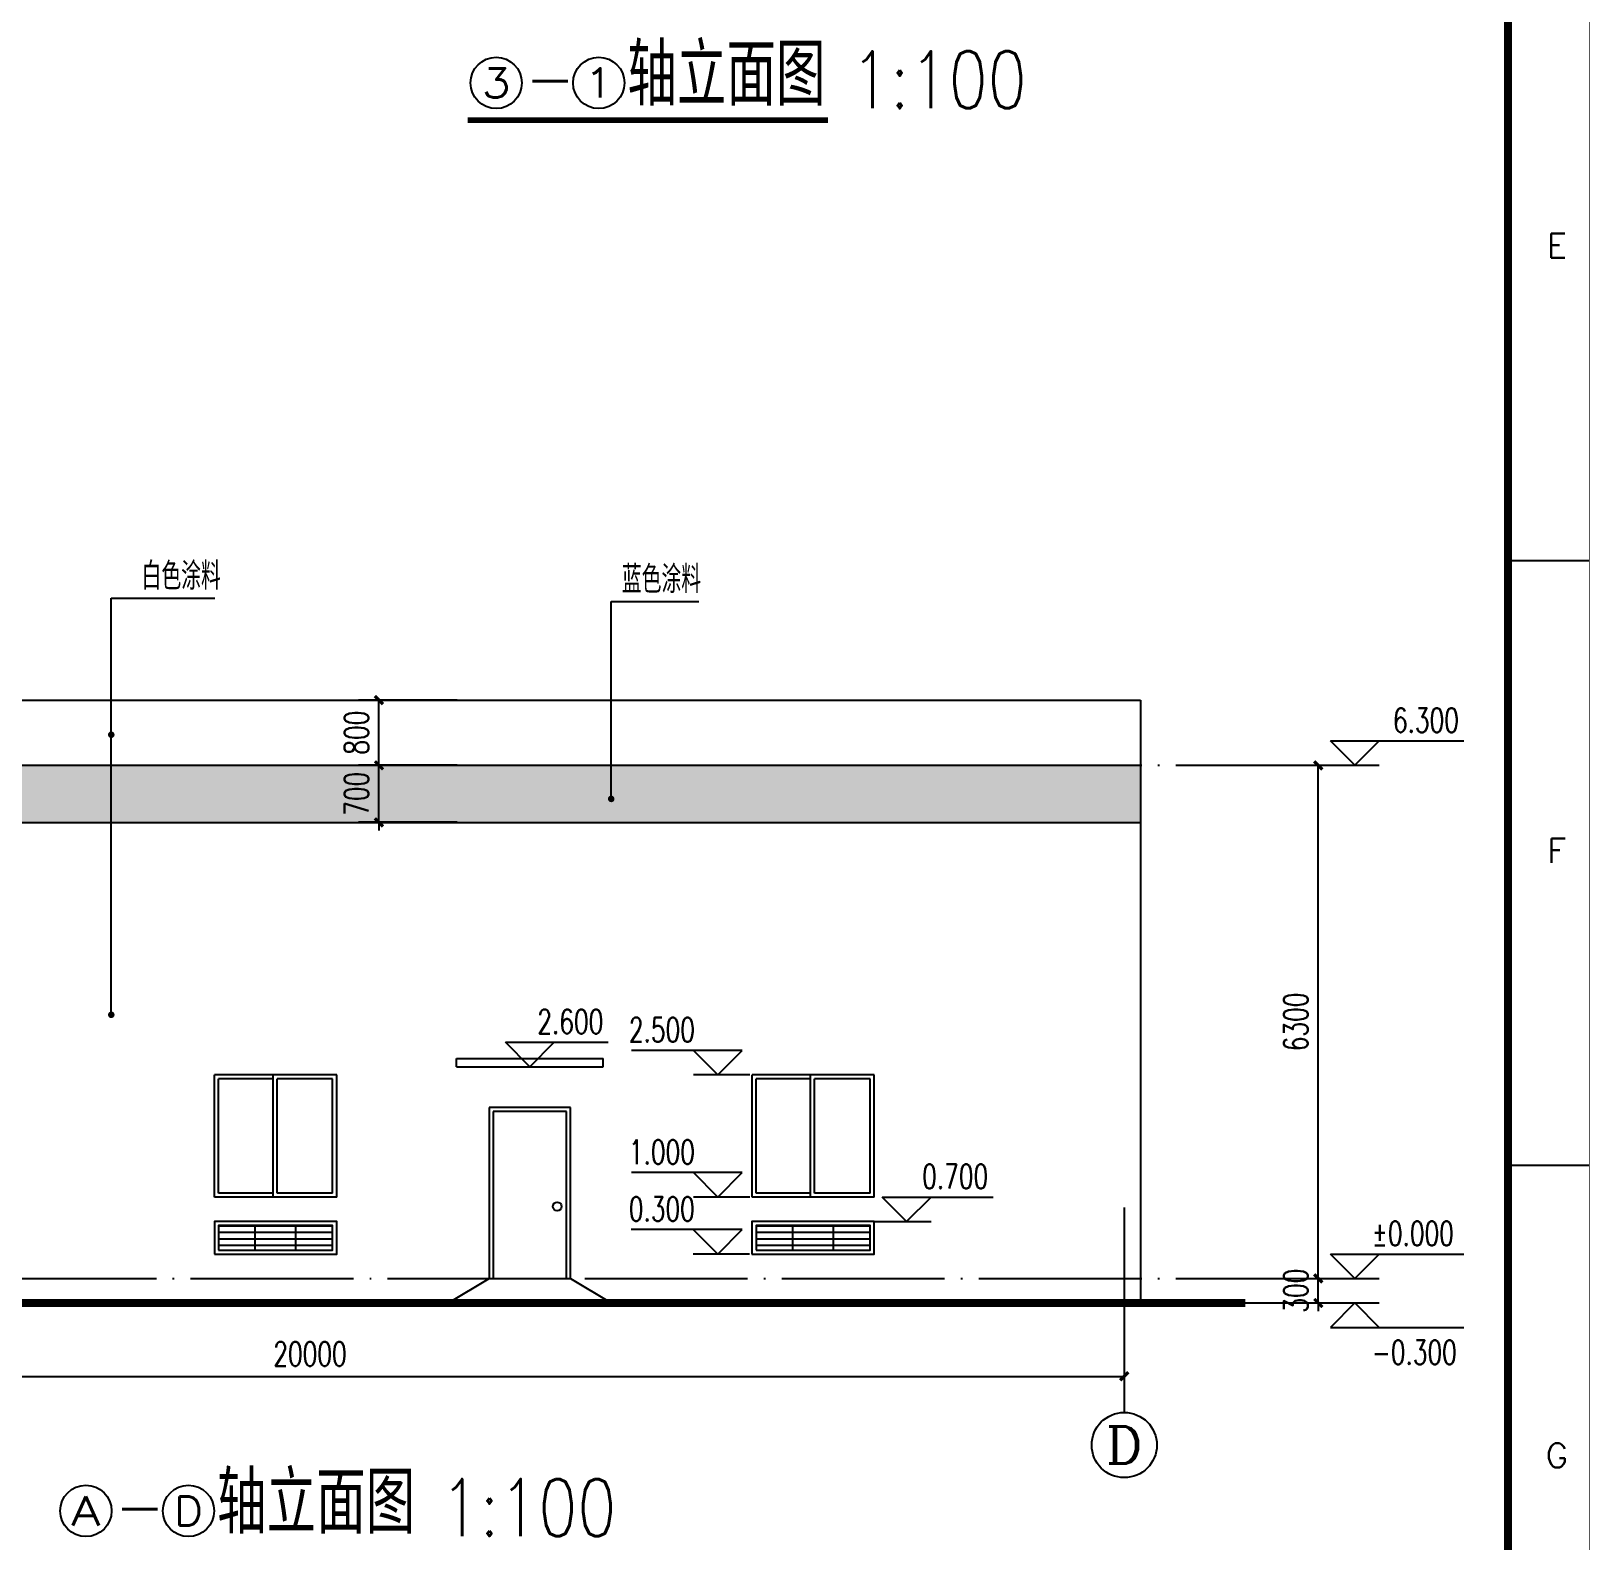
# Model space of a CAD drawing. Header units: millimetres. Extents: x 198973 to 319987, y 50799 to 202761.
# Drawn here: x 263962 to 283103, y 61063 to 79595 of the extents above; entities that cross this region are included whole.
import ezdxf
from ezdxf.enums import TextEntityAlignment as Align

# ---------------------------------------------------------------- set-up
doc = ezdxf.new("R2010")
doc.units = ezdxf.units.MM
doc.header["$LTSCALE"] = 1000
doc.linetypes.add('CENTER', pattern=[2, 1.25, -0.25, 0.25, -0.25])
doc.linetypes.add('DOTE', pattern=[2.42, 2, -0.2, 0.02, -0.2])
doc.layers.get('0').update_dxf_attribs({"color": 8})
doc.layers.get('DEFPOINTS').update_dxf_attribs({"color": 8})
for name, color, linetype in [('01', 8, 'Continuous'), ('3T_WOOD', 8, 'Continuous'), ('AXIS', 8, 'Continuous'), ('AXIS_TEXT', 8, 'Continuous'), ('DIM_ELEV', 8, 'Continuous'), ('DIM_LEAD', 8, 'Continuous'), ('DIM_SYMB', 8, 'Continuous'), ('DOTE', 8, 'CENTER'), ('PUB_DIM', 8, 'Continuous'), ('PUB_HATCH', 8, 'Continuous'), ('PUB_TEXT', 8, 'Continuous'), ('WALL', 8, 'Continuous'), ('WINDOW', 8, 'Continuous'), ('填充', 8, 'Continuous')]:
    doc.layers.add(name, color=color, linetype=linetype)
doc.styles.add('_HZTXT', font='txt.shx', dxfattribs={"width": 0.8, "bigfont": 'HZTXT.shx'})
doc.styles.add('_TCH_AXIS', font='COMPLEX', dxfattribs={"bigfont": 'GBCBIG'})
doc.styles.add('_TCH_DIM', font='SIMPLEX', dxfattribs={"bigfont": 'GBCBIG'})
doc.styles.add('_TCH_DIM_T3', font='SIMPLEX', dxfattribs={"width": 0.705882, "bigfont": 'GBCBIG'})
doc.styles.add('gedi', font='geditxt.shx', dxfattribs={"width": 0.8, "bigfont": 'hz.shx'})
doc.styles.get("Standard").update_dxf_attribs({"font": 'txt', "bigfont": 'gbcbig.shx'})
doc.dimstyles.new('_TCH_ARCH&&100', dxfattribs={"dimtxt": 297.5, "dimasz": 100, "dimexe": 250, "dimexo": 300, "dimgap": 126.25, "dimtad": 1, "dimdec": 0, "dimzin": 0, "dimdsep": 46, "dimtxsty": '_TCH_DIM_T3', "dimblk": 'ARCHTICK', "dimcen": 0.09, "dimclrt": 7, "dimazin": 2, "dimtfac": 1, "dimtdec": 0, "dimtix": 1, "dimtmove": 2, "dimatfit": 3, "dimfxl": 0, "dimtolj": 1, "dimtzin": 0, "dimarcsym": 0})

# ---------------------------------------------------------------- blocks, each defined once
blk = doc.blocks.new('GEDI_WK_A1')
at = {"color": 3}
for p, q in [((831, 222.75), (841, 222.75)), ((831, 148.5), (841, 148.5))]:
    blk.add_line(p, q, dxfattribs=at)
for points, const_width in [([(0, 0), (841, 0), (841, 594), (0, 594)], 0.1), ([(25, 10), (831, 10), (831, 584), (25, 584)], 1)]:
    blk.add_lwpolyline(points, close=True, dxfattribs=dict(at, const_width=const_width))
for s, p in [('E', (837, 259.88)), ('F', (837, 185.62)), ('G', (837, 111.38))]:
    blk.add_text(s, height=3, dxfattribs=at).set_placement(p, align=Align.CENTER)
blk = doc.blocks.new('_ArchTick')
at = {"color": 0, "linetype": 'ByBlock', "const_width": 0.4}
blk.add_lwpolyline([(-0.5, -0.5), (0.5, 0.5)], dxfattribs=at)
blk = doc.blocks.new('*D36')
at = {"layer": 'DEFPOINTS', "color": 0, "transparency": 16777216}
for p in [(268233, 70583), (269495, 70583), (269495, 69883)]:
    blk.add_point(p, dxfattribs=at)
at = {"layer": 'PUB_DIM', "color": 0, "lineweight": -2, "transparency": 16777216}
for p, q in [((268233, 70583), (268233, 70683)), ((269195, 70583), (267983, 70583)), ((268233, 69883), (268233, 70583)), ((269195, 69883), (267983, 69883)), ((268233, 69883), (268233, 69783))]:
    blk.add_line(p, q, dxfattribs=at)
at = {"layer": 'PUB_DIM', "color": 0, "lineweight": -2, "transparency": 16777216, "xscale": 100, "yscale": 100, "zscale": 100}
for p, rotation in [((268233, 70583), 270), ((268233, 69883), 90)]:
    blk.add_blockref('_ArchTick', p, dxfattribs=dict(at, rotation=rotation))
at = {"layer": 'PUB_DIM', "color": 7, "transparency": 16777216, "insert": (267958, 70233), "char_height": 297.5, "attachment_point": 5, "rotation": 90, "style": '_TCH_DIM_T3'}
blk.add_mtext('\\A1;700', dxfattribs=at)
blk = doc.blocks.new('*D37')
at = {"layer": 'DEFPOINTS', "color": 0, "transparency": 16777216}
for p in [(268233, 71383), (269495, 71383), (269495, 70583)]:
    blk.add_point(p, dxfattribs=at)
at = {"layer": 'PUB_DIM', "color": 0, "lineweight": -2, "transparency": 16777216}
for p, q in [((269195, 71383), (267983, 71383)), ((268233, 70583), (268233, 71383)), ((269195, 70583), (267983, 70583))]:
    blk.add_line(p, q, dxfattribs=at)
at = {"layer": 'PUB_DIM', "color": 0, "lineweight": -2, "transparency": 16777216, "xscale": 100, "yscale": 100, "zscale": 100}
for p, rotation in [((268233, 71383), 90), ((268233, 70583), 270)]:
    blk.add_blockref('_ArchTick', p, dxfattribs=dict(at, rotation=rotation))
at = {"layer": 'PUB_DIM', "color": 7, "transparency": 16777216, "insert": (267958, 70983), "char_height": 297.5, "attachment_point": 5, "rotation": 90, "style": '_TCH_DIM_T3'}
blk.add_mtext('\\A1;800', dxfattribs=at)
blk = doc.blocks.new('*D73')
at = {"layer": 'AXIS', "color": 0, "lineweight": -2, "transparency": 16777216}
for p, q in [((257386, 64597), (257386, 62832)), ((277386, 64597), (277386, 62832)), ((257386, 63082), (277386, 63082))]:
    blk.add_line(p, q, dxfattribs=at)
at = {"layer": 'DEFPOINTS', "color": 0, "transparency": 16777216}
for p in [(257386, 64897), (277386, 64897), (277386, 63082)]:
    blk.add_point(p, dxfattribs=at)
at = {"layer": 'AXIS', "color": 0, "lineweight": -2, "transparency": 16777216, "xscale": 100, "yscale": 100, "zscale": 100, "rotation": 180}
blk.add_blockref('_ArchTick', (257386, 63082), dxfattribs=at)
at = {"layer": 'AXIS', "color": 0, "lineweight": -2, "transparency": 16777216, "xscale": 100, "yscale": 100, "zscale": 100}
blk.add_blockref('_ArchTick', (277386, 63082), dxfattribs=at)
at = {"layer": 'AXIS', "color": 7, "transparency": 16777216, "insert": (267386, 63357), "char_height": 297.5, "attachment_point": 5, "style": '_TCH_DIM_T3'}
blk.add_mtext('\\A1;20000', dxfattribs=at)
blk = doc.blocks.new('*D74')
at = {"layer": 'DEFPOINTS', "color": 0, "transparency": 16777216}
for p in [(278357, 64283), (279768, 64283), (278357, 63983)]:
    blk.add_point(p, dxfattribs=at)
at = {"layer": 'PUB_DIM', "color": 0, "lineweight": -2, "transparency": 16777216}
for p, q in [((279768, 64283), (279768, 64383)), ((278657, 64283), (280018, 64283)), ((279768, 63983), (279768, 64283)), ((278657, 63983), (280018, 63983)), ((279768, 63983), (279768, 63883))]:
    blk.add_line(p, q, dxfattribs=at)
at = {"layer": 'PUB_DIM', "color": 0, "lineweight": -2, "transparency": 16777216, "xscale": 100, "yscale": 100, "zscale": 100}
for p, rotation in [((279768, 64283), 270), ((279768, 63983), 90)]:
    blk.add_blockref('_ArchTick', p, dxfattribs=dict(at, rotation=rotation))
at = {"layer": 'PUB_DIM', "color": 7, "transparency": 16777216, "insert": (279493, 64133), "char_height": 297.5, "attachment_point": 5, "rotation": 90, "style": '_TCH_DIM_T3'}
blk.add_mtext('\\A1;300', dxfattribs=at)
blk = doc.blocks.new('*D75')
at = {"layer": 'DEFPOINTS', "color": 0, "transparency": 16777216}
for p in [(278357, 70583), (279768, 70583), (278357, 64283)]:
    blk.add_point(p, dxfattribs=at)
at = {"layer": 'PUB_DIM', "color": 0, "lineweight": -2, "transparency": 16777216}
for p, q in [((278657, 70583), (280018, 70583)), ((279768, 64283), (279768, 70583)), ((278657, 64283), (280018, 64283))]:
    blk.add_line(p, q, dxfattribs=at)
at = {"layer": 'PUB_DIM', "color": 0, "lineweight": -2, "transparency": 16777216, "xscale": 100, "yscale": 100, "zscale": 100}
for p, rotation in [((279768, 70583), 90), ((279768, 64283), 270)]:
    blk.add_blockref('_ArchTick', p, dxfattribs=dict(at, rotation=rotation))
at = {"layer": 'PUB_DIM', "color": 7, "transparency": 16777216, "insert": (279493, 67433), "char_height": 297.5, "attachment_point": 5, "rotation": 90, "style": '_TCH_DIM_T3'}
blk.add_mtext('\\A1;6300', dxfattribs=at)

msp = doc.modelspace()

# ---------------------------------------------------------------- hatches: boundary and pattern name
at = {"layer": 'PUB_HATCH'}
h = msp.add_hatch(dxfattribs=at)
h.set_pattern_fill('ANSI31', color=256, scale=50, angle=135, style=0)
h.set_pattern_definition([(180, (-658192.13, 190898.075), (-1e-14, -79.375), [])])
h.paths.add_polyline_path([(267664.2, 64932.6), (266264.2, 64932.6), (266264.2, 64632.6), (267664.2, 64632.6)])
h = msp.add_hatch(dxfattribs=at)
h.set_pattern_fill('ANSI31', color=256, scale=50, angle=135, style=0)
h.set_pattern_definition([(180, (-651592.13, 190898.075), (-1e-14, -79.375), [])])
h.paths.add_polyline_path([(274264.2, 64932.6), (272864.2, 64932.6), (272864.2, 64632.6), (274264.2, 64632.6)])
at = {"layer": '填充'}
h = msp.add_hatch(dxfattribs=at)
h.set_pattern_fill('松散材料', color=256, scale=30, style=0)
h.set_pattern_definition([(0, (20421.87, 2752.81), (28.125, 56.25), [0, -56.25])])
h.paths.add_polyline_path([(277586, 69882.6), (277586, 70582.6), (257186, 70582.6), (257186, 69882.6)])

# ---------------------------------------------------------------- linework, layer by layer
msp.add_line((269586, 64282.6), (270586, 64282.6))
at = {"layer": '01'}
for p, q in [((269186, 66982.6), (270986, 66982.6)), ((269186, 66882.6), (269186, 66982.6)), ((269186, 66882.6), (270986, 66882.6)), ((270986, 66882.6), (270986, 66982.6)), ((270586, 66382.6), (269586, 66382.6)), ((269586, 66382.6), (269586, 64282.6)), ((270536, 66332.6), (269636, 66332.6)), ((269636, 66332.6), (269636, 64282.6)), ((270536, 64282.6), (270536, 66332.6)), ((270586, 64282.6), (270586, 66382.6)), ((269086, 63982.6), (269586, 64282.6)), ((270586, 64282.6), (271086, 63982.6))]:
    msp.add_line(p, q, dxfattribs=at)
msp.add_circle((270422.8, 65168), 54, dxfattribs=at)
at = {"layer": '3T_WOOD'}
for p, q in [((257186, 70582.6), (277586, 70582.6)), ((257186, 69882.6), (277586, 69882.6))]:
    msp.add_line(p, q, dxfattribs=at)
at = {"layer": 'AXIS'}
msp.add_line((277386, 65153.9), (277386, 62638.8), dxfattribs=at)
msp.add_circle((277386, 62238.8), 400, dxfattribs=at)
at = {"layer": 'DIM_ELEV'}
for p, q in [((280217.3, 70582.6), (279917.3, 70882.6)), ((279917.3, 70882.6), (281555.2, 70882.6)), ((280217.3, 70582.6), (280517.3, 70882.6)), ((279517.3, 70582.6), (280517.3, 70582.6)), ((270086, 66882.6), (269786, 67182.6)), ((269786, 67182.6), (271047.9, 67182.6)), ((270086, 66882.6), (270386, 67182.6)), ((272694.5, 67082.6), (271332.6, 67082.6)), ((272394.5, 66782.6), (272094.5, 67082.6)), ((272394.5, 66782.6), (272694.5, 67082.6)), ((269694.5, 66882.6), (270386, 66882.6)), ((272786, 66782.6), (272094.5, 66782.6)), ((272694.5, 65582.6), (271332.6, 65582.6)), ((272394.5, 65282.6), (272094.5, 65582.6)), ((272394.5, 65282.6), (272694.5, 65582.6)), ((272786, 65282.6), (272094.5, 65282.6)), ((274712.4, 64982.6), (274412.4, 65282.6)), ((274412.4, 65282.6), (275774.3, 65282.6)), ((274712.4, 64982.6), (275012.4, 65282.6)), ((274320.9, 64982.6), (275012.4, 64982.6)), ((272693.5, 64882.6), (271331.6, 64882.6)), ((272393.5, 64582.6), (272093.5, 64882.6)), ((272393.5, 64582.6), (272693.5, 64882.6)), ((272785, 64582.6), (272093.5, 64582.6)), ((280217.3, 64282.6), (279917.3, 64582.6)), ((279917.3, 64582.6), (281555.2, 64582.6)), ((280217.3, 64282.6), (280517.3, 64582.6)), ((279517.3, 64282.6), (280517.3, 64282.6)), ((279517.3, 63982.6), (280517.3, 63982.6)), ((280217.3, 63982.6), (279917.3, 63682.6)), ((280217.3, 63982.6), (280517.3, 63682.6)), ((279917.3, 63682.6), (281555.2, 63682.6))]:
    msp.add_line(p, q, dxfattribs=at)
at = {"layer": 'DIM_LEAD'}
for p, q in [((264946.1, 67520.1), (264946.1, 72632.8)), ((264946.1, 70958.3), (264946.1, 72632.8)), ((264946.1, 72632.8), (266219.5, 72632.8)), ((271085.5, 70170.2), (271085.5, 72592.1)), ((271085.5, 72592.1), (272162.1, 72592.1))]:
    msp.add_line(p, q, dxfattribs=at)
at = {"layer": 'DIM_LEAD', "const_width": 40}
for points in [[(264946.1, 70938.3, 1), (264946.1, 70978.3, 1)], [(271085.5, 70150.2, 1), (271085.5, 70190.2, 1)], [(264946.1, 67500.1, 1), (264946.1, 67540.1, 1)]]:
    msp.add_lwpolyline(points, format="xyb", close=True, dxfattribs=at)
at = {"layer": 'DIM_SYMB', "const_width": 70}
msp.add_lwpolyline([(269322.8, 78504.1), (273748.1, 78504.1)], dxfattribs=at)
at = {"layer": 'DOTE', "linetype": 'DOTE'}
for p, q in [((256239.5, 70582.6), (279089.5, 70582.6)), ((256239.5, 64282.6), (279089.5, 64282.6))]:
    msp.add_line(p, q, dxfattribs=at)
at = {"layer": 'PUB_HATCH'}
for p, q in [((266714.2, 64632.6), (266714.2, 64932.6)), ((267214.2, 64632.6), (267214.2, 64932.6)), ((273314.2, 64632.6), (273314.2, 64932.6)), ((273814.2, 64632.6), (273814.2, 64932.6))]:
    msp.add_line(p, q, dxfattribs=at)
at = {"layer": 'PUB_TEXT'}
for centre in [(269672.8, 78959.1), (270932.8, 78959.1), (264634.1, 61430.5), (265894.1, 61430.5)]:
    msp.add_circle(centre, 315, dxfattribs=at)
at = {"layer": 'WALL'}
for p, q in [((257186, 71382.6), (277586, 71382.6)), ((277586, 71382.6), (277586, 63982.6))]:
    msp.add_line(p, q, dxfattribs=at)
at = {"layer": 'WALL', "const_width": 100}
msp.add_lwpolyline([(255885.2, 63982.6), (278870.7, 63982.6)], dxfattribs=at)
at = {"layer": 'WINDOW'}
for points in [[(267714.2, 66782.6), (266214.5, 66782.6)], [(266214.5, 65282.6), (266214.5, 66782.6)], [(266933.6, 66732.6), (266264.5, 66732.6)], [(266264.5, 65332.6), (266264.5, 66732.6)], [(266933.6, 65282.6), (266933.6, 66782.6)], [(267664.2, 66732.6), (266983.6, 66732.6)], [(266983.6, 65332.6), (266983.6, 66732.6)], [(267664.2, 65332.6), (267664.2, 66732.6)], [(267714.2, 65282.6), (267714.2, 66782.6)], [(274314.2, 66782.6), (272814.5, 66782.6)], [(272814.5, 65282.6), (272814.5, 66782.6)], [(273533.6, 66732.6), (272864.5, 66732.6)], [(272864.5, 65332.6), (272864.5, 66732.6)], [(273533.6, 65282.6), (273533.6, 66782.6)], [(274264.2, 66732.6), (273583.6, 66732.6)], [(273583.6, 65332.6), (273583.6, 66732.6)], [(274264.2, 65332.6), (274264.2, 66732.6)], [(274314.2, 65282.6), (274314.2, 66782.6)], [(267714.2, 65282.6), (266214.5, 65282.6)], [(266933.6, 65332.6), (266264.5, 65332.6)], [(267664.2, 65332.6), (266983.6, 65332.6)], [(274314.2, 65282.6), (272814.5, 65282.6)], [(273533.6, 65332.6), (272864.5, 65332.6)], [(274264.2, 65332.6), (273583.6, 65332.6)]]:
    msp.add_lwpolyline(points, dxfattribs=at)
for points in [[(266214.2, 64582.6), (267714.2, 64582.6), (267714.2, 64982.6), (266214.2, 64982.6)], [(266264.2, 64632.6), (267664.2, 64632.6), (267664.2, 64932.6), (266264.2, 64932.6)], [(272814.2, 64582.6), (274314.2, 64582.6), (274314.2, 64982.6), (272814.2, 64982.6)], [(272864.2, 64632.6), (274264.2, 64632.6), (274264.2, 64932.6), (272864.2, 64932.6)]]:
    msp.add_lwpolyline(points, close=True, dxfattribs=at)

# ---------------------------------------------------------------- block references
at = {"xscale": 100, "yscale": 100, "zscale": 100}
msp.add_blockref('GEDI_WK_A1', (198997.9, 50823.6), dxfattribs=at)

# ---------------------------------------------------------------- texts
at = {"layer": 'AXIS_TEXT', "style": '_TCH_AXIS', "width": 1.235294}
msp.add_text('D', height=452.5, dxfattribs=at).set_placement((277159.8, 62012.6), (277612.3, 62012.6), align=Align.FIT)
at = {"layer": 'PUB_TEXT'}
for s, height, style, width, p in [('轴立面图', 760.87, '_HZTXT', 0.8, (271282.8, 78679.1)), ('1:100', 700, 'gedi', 0.8, (274028.1, 78648.6)), ('-', 700, '_HZTXT', 0.8, (270022.8, 78679.1)), ('6.300', 297.5, '_TCH_DIM', 0.705882, (280685.2, 70987.6)), ('2.600', 297.5, '_TCH_DIM', 0.705882, (270177.9, 67287.6)), ('2.500', 297.5, '_TCH_DIM', 0.705882, (271302.6, 67187.6)), ('1.000', 297.5, '_TCH_DIM', 0.705882, (271302.6, 65687.6)), ('0.700', 297.5, '_TCH_DIM', 0.705882, (274904.3, 65387.6)), ('0.300', 297.5, '_TCH_DIM', 0.705882, (271301.6, 64987.6)), ('%%P0.000', 297.5, '_TCH_DIM', 0.705882, (280425.2, 64687.6)), ('-0.300', 297.5, '_TCH_DIM', 0.705882, (280425.2, 63227.6)), ('轴立面图', 760.87, '_HZTXT', 0.8, (266244.1, 61150.5)), ('1:100', 700, 'gedi', 0.8, (268989.3, 61120.1)), ('-', 700, '_HZTXT', 0.8, (264984.1, 61150.5))]:
    msp.add_text(s, height=height, dxfattribs=dict(at, style=style, width=width)).set_placement(p)
at = {"layer": 'PUB_TEXT', "style": '_HZTXT'}
for s, width, p, p2 in [('3', 1.875, (269494.7, 78780.9), (269851, 78780.9)), ('1', 3.75, (270754.7, 78780.9), (271111, 78780.9)), ('A', 1.875, (264455.9, 61252.3), (264812.3, 61252.3)), ('D', 1.875, (265715.9, 61252.3), (266072.3, 61252.3))]:
    msp.add_text(s, height=356.4, dxfattribs=dict(at, width=width)).set_placement(p, p2, align=Align.FIT)
at = {"layer": 'PUB_TEXT', "style": '_TCH_DIM'}
for s, p in [('白色涂料', (265318.4, 72737.8)), ('蓝色涂料', (271216.3, 72697.1))]:
    msp.add_text(s, height=337.59, dxfattribs=at).set_placement(p)

# ---------------------------------------------------------------- dimensions: what is measured, and where the dimension line sits
at = {"layer": 'AXIS'}
dim = msp.add_aligned_dim(p1=(257386, 64896.6), p2=(277386, 64896.6), distance=-1815, text='20000', dimstyle='_TCH_ARCH&&100', dxfattribs=at)
dim.commit()
dim.dimension.update_dxf_attribs({"geometry": '*D73', "text_midpoint": (267386, 63356.5)})
at = {"layer": 'PUB_DIM'}
for p1, p2, distance, text, picture, middle in [((269495.3, 70582.6), (269495.3, 71382.6), 1262.2, '800', '*D37', (267958.1, 70982.6)), ((269495.3, 69882.6), (269495.3, 70582.6), 1262.2, '700', '*D36', (267958.1, 70232.6)), ((278356.6, 64282.6), (278356.6, 70582.6), -1411.8, '6300', '*D75', (279493.4, 67432.6)), ((278356.6, 63982.6), (278356.6, 64282.6), -1411.8, '300', '*D74', (279493.4, 64132.6))]:
    dim = msp.add_aligned_dim(p1=p1, p2=p2, distance=distance, text=text, dimstyle='_TCH_ARCH&&100', dxfattribs=at)
    dim.commit()
    dim.dimension.update_dxf_attribs({"geometry": picture, "text_midpoint": middle})

doc.saveas('drawing.dxf')
